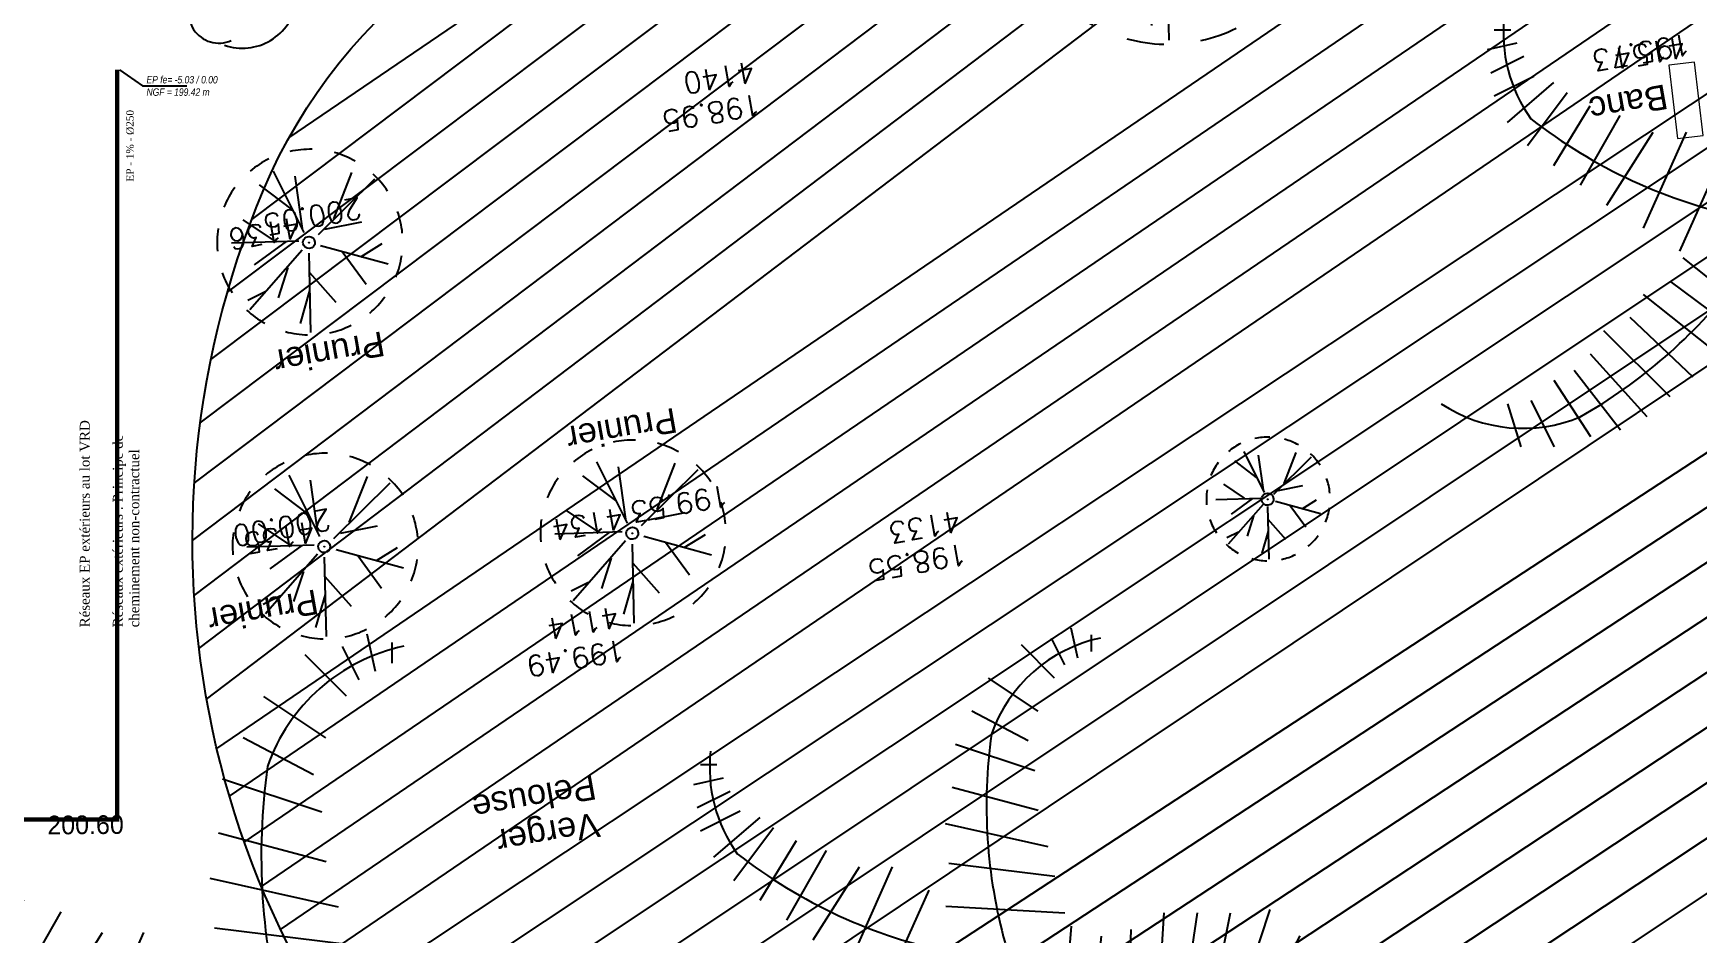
# Model space of a CAD drawing. Extents: x -2313930 to 3286427, y -3858277 to 2572692.
# Drawn here: x 482904 to 509801, y -370071 to -355515 of the extents above; entities that cross this region are included whole.
import ezdxf
from ezdxf.enums import TextEntityAlignment as Align
from ezdxf.lldxf.tags import DXFTag

# ---------------------------------------------------------------- set-up
doc = ezdxf.new("R2010")
doc.units = 0
doc.linetypes.add('prlm_ep', pattern=[2.5, 1.25, -0.25, 0.25, -0.25, 0.25, -0.25])
for name, color, linetype, lineweight in [('_GAZELEC-RESERVATION 2', 132, 'Continuous', 18), ('Fond topo - MOB', 252, 'Continuous', 20), ('Fond topo - P', 252, 'Continuous', 50)]:
    doc.layers.add(name, color=color, linetype=linetype, lineweight=lineweight)
for name, color, linetype in [('Fond topo - ESPACE_BOISE', 252, 'Continuous'), ('Fond topo - MOB_TXT', 252, 'Continuous'), ('Fond topo - VEG', 252, 'Continuous'), ('Fond topo - VEG_TXT', 252, 'Continuous'), ('Fond topo - VEG_TXT_ESSENCE', 252, 'Continuous'), ('Fond topo - Z_500', 252, 'Continuous'), ('prlm-EAU-EPEXT', 145, 'Continuous'), ('prlm-VRD', 2, 'Continuous'), ('SA - arbuste', 252, 'Continuous'), ('SA - bât C', 252, 'Continuous'), ('SA - EBC', 252, 'Continuous')]:
    doc.layers.add(name, color=color, linetype=linetype)
for name, color, linetype, plot in [('Fond topo - N', 252, 'Continuous', False), ('Fond topo - NCACHE', 252, 'Continuous', False), ('Fond topo - ZCACHE', 252, 'Continuous', False)]:
    doc.layers.add(name, color=color, linetype=linetype, plot=plot)
doc.styles.add('2000_ARIAL', font='arial.ttf', dxfattribs={"height": 0.400000006})
doc.styles.add('Arial', font='arial.ttf')
doc.styles.add('prlm-eau-ep', font='timesbi.ttf', dxfattribs={"height": 18})
doc.styles.add('prlm-eau-euev', font='pala.ttf', dxfattribs={"height": 18})
doc.styles.add('SIMPLEX', font='simplex_.ttf', dxfattribs={"height": 1.25})
doc.styles.get("Standard").update_dxf_attribs({"font": 'arial.ttf'})
tags = doc.linetypes.add('L1', pattern=[1.0000000298023224, 0.6000000238418579, -0.4000000059604645]).pattern_tags.tags
tags[6:7] = [DXFTag(74, 4), DXFTag(75, 0), DXFTag(340, '0'), DXFTag(46, 0.0), DXFTag(50, 0.0), DXFTag(44, 0.0), DXFTag(45, 0.0)]
tags[4:5] = [DXFTag(74, 4), DXFTag(75, 0), DXFTag(340, '0'), DXFTag(46, 0.0), DXFTag(50, 0.0), DXFTag(44, 0.0), DXFTag(45, 0.0)]
doc.dimstyles.new('ISO-25', dxfattribs={"dimtxt": 2.5, "dimasz": 2.5, "dimexe": 1.25, "dimexo": 0.625, "dimtad": 1, "dimtxsty": 'Standard', "dimcen": 2.5, "dimadec": 0, "dimazin": 0, "dimtfac": 1, "dimtmove": 0, "dimatfit": 3, "dimfxl": 1, "dimarcsym": 0})

# ---------------------------------------------------------------- blocks, each defined once
blk = doc.blocks.new('PTOPO')
at = {"layer": 'Fond topo - NCACHE', "style": 'SIMPLEX'}
blk.add_attdef('MAT', text='', height=0.34, dxfattribs=at).set_placement((0.09999999986030161, -0.09999999962747097), align=Align.TOP_LEFT)
at = {"layer": 'Fond topo - ZCACHE', "style": 'SIMPLEX'}
blk.add_attdef('ALT', (0.09999999986030161, 0.09999999962747097), '', height=0.34, dxfattribs=at)
blk = doc.blocks.new('VEG14')
at = {"ltscale": 2, "flags": 128}
for points in [[(0.5, 0, -1), (-0.5, 0, -1)], [(0.016, 0, -1), (-0.016, 0, -1)]]:
    blk.add_lwpolyline(points, format="xyb", close=True, dxfattribs=at)
blk = doc.blocks.new('VEG12')
at = {"ltscale": 2}
for p, q in [((0.01815258799999997, 0.057406781), (0.100441039, 0.47293725)), ((0.05749608, 0.253444298), (0.145517598, 0.414706841)), ((0.037902722, 0.15845596), (-0.06593155700000003, 0.344147082)), ((-0.158788295, 0.086017079), (-0.245985314, 0.284587218)), ((0.04981112299999996, 0.033821695), (0.391570728, 0.285894318)), ((0.143890955, 0.107467204), (0.230033352, 0.253971609)), ((0.2917471699999999, 0.208620217), (0.392372872, 0.233301274)), ((-0.05229389700000003, 0.02983962500000001), (-0.383643778, 0.204631851)), ((-0.25001839, 0.135126714), (-0.3755999820000001, 0.091127132)), ((0.122915307, -0.02992704099999999), (0.317230371, 0.05540147100000001)), ((-0.05265807700000003, -0.029192154), (-0.412380265, -0.256628677)), ((-0.09359106700000003, -0.049762263), (-0.2956446150000001, -0.04653133200000001)), ((0.057557527, -0.01766878999999999), (0.411943876, -0.08413611500000001)), ((0.184132294, -0.04763066399999999), (0.323120213, -0.192805613)), ((-0.151821475, -0.09483882200000002), (-0.2999525240000001, -0.315936062)), ((0.02259491799999996, -0.07955337300000001), (0.001649748999999978, -0.36183712)), ((0.01825986499999999, -0.057372749), (0.107637982, -0.4128258760000001)), ((0.05371548199999998, -0.188497704), (0.197263789, -0.356749422))]:
    blk.add_line(p, q, dxfattribs=at)
for start, end in [(90, 103.8461539085843), (62.30769199853572, 76.15384597947835), (117.6923078993823, 131.5384619204946), (34.61538499867542, 48.46153799321151), (145.3846149358338, 159.2307690506909), (6.923076979206323, 20.76923090842763), (173.0769230068974, 186.9230769931026), (339.2307689837768, 353.0769230207937), (200.7692310571047, 214.6153850641662), (311.5384620067885, 325.3846150013246), (228.4615380795054, 242.3076921006177), (283.8461540205217, 297.6923080014643), (256.1538460914157, 270)]:
    blk.add_arc((0, 0), 0.496982058, start, end, dxfattribs=at)
blk = doc.blocks.new('RESINEUX')
at = {"ltscale": 2}
for p, q in [((-0.074169265, 0.428845282), (-0.014171327, 0.418845625)), ((-0.094168577, 0.388846656), (-0.024170983, 0.388846656)), ((-0.104168234, 0.338848375), (-0.014171327, 0.348848031)), ((-0.11416789, 0.298849749), (-0.014171327, 0.318849062)), ((-0.11416789, 0.258851124), (-0.004171670000000001, 0.288850093)), ((-0.104168234, 0.218852498), (0.015827643, 0.258851124)), ((0.285818364, 0.238851811), (0.325816989, 0.15885456)), ((0.325816989, 0.248851468), (0.345816302, 0.168854217)), ((0.365815615, 0.248851468), (0.365815615, 0.188853529)), ((0.395814584, 0.238851811), (0.395814584, 0.188853529)), ((-0.094168577, 0.178853873), (0.015827643, 0.218852499)), ((0.245819739, 0.218852498), (0.29581802, 0.138855248)), ((0.425813553, 0.228852155), (0.415813896, 0.188853529)), ((0.205821113, 0.198853186), (0.265819051, 0.108856279)), ((0.445812866, 0.208852842), (0.435813209, 0.188853529)), ((-0.094168577, 0.128855591), (0.035826955, 0.18885353)), ((0.165822488, 0.178853873), (0.225820426, 0.07885731)), ((-0.08416892100000001, 0.08885696600000001), (0.035826955, 0.148854904)), ((0.115824206, 0.148854904), (0.205821113, 0.038858684)), ((-0.444156549, 0.058857997), (-0.394158268, 0.108856279)), ((-0.074169264, 0.058857997), (0.05582626800000001, 0.118855935)), ((0.06582592400000001, 0.118855935), (0.155822831, 0.008859715)), ((-0.124167546, -0.091136848), (-0.11416789, 0.098856622)), ((-0.41415758, 0.018859372), (-0.374158955, 0.08885696600000001)), ((-0.374158955, -0.011139597), (-0.33416033, 0.08885696600000001)), ((-0.33416033, -0.03113891), (-0.294161704, 0.08885696600000001)), ((-0.294161704, -0.051138223), (-0.264162735, 0.08885696600000001)), ((-0.254163079, -0.06113787900000001), (-0.234163766, 0.08885696600000001)), ((-0.204164797, -0.071137536), (-0.204164797, 0.08885696600000001)), ((-0.164166172, -0.08113719200000001), (-0.164166172, 0.08885696600000001)), ((0.045826612, -0.14113513), (0.125823863, -0.001139941)), ((0.09582489300000001, -0.151134786), (0.175822144, -0.03113891)), ((0.135823519, -0.161134443), (0.225820426, -0.051138223)), ((-0.104168234, -0.06113787900000001), (0.025827299, -0.14113513)), ((0.185821801, -0.171134099), (0.265819051, -0.08113719200000001)), ((-0.11416789, -0.101136505), (-0.004171670000000001, -0.171134099)), ((0.235820082, -0.191133412), (0.315817333, -0.111136161)), ((-0.124167546, -0.151134786), (-0.014171327, -0.211132724)), ((0.275818708, -0.201133068), (0.345816302, -0.151134786)), ((-0.134167203, -0.191133412), (-0.014171327, -0.261131006)), ((0.305817677, -0.231132037), (0.375815271, -0.191133412)), ((-0.134167203, -0.231132037), (-0.034170639, -0.301129632)), ((0.335816646, -0.271130662), (0.395814584, -0.25113135)), ((-0.144166859, -0.271130662), (-0.054169952, -0.341128257)), ((0.385814927, -0.291129975), (0.345816302, -0.291129975)), ((-0.154166515, -0.311129288), (-0.074169264, -0.3911265390000001)), ((0.345816302, -0.311129288), (0.385814927, -0.321128944)), ((-0.174165828, -0.341128257), (-0.124167546, -0.411125851)), ((0.365815615, -0.341128257), (0.345816302, -0.331128601)), ((-0.204164797, -0.36112757), (-0.174165828, -0.431125164)), ((-0.264162735, -0.3911265390000001), (-0.264162735, -0.431125164)), ((-0.234163766, -0.381126882), (-0.22416411, -0.431125164))]:
    blk.add_line(p, q, dxfattribs=at)
for centre, major_axis, ratio, start_param, end_param in [((0.125824658, 0.32584846), (-0.141416496, 0.141416496), 0.9999999999990478, 6.0187679254481, 7.001196311805126), ((0.626553274, 0.375004286), (0.495806787, 0.495806787), 0.9999999999992479, 2.407115294926716, 2.808261770600389), ((0.6156107310000001, -0.413017298), (-0.494244527, 0.494244527), 0.9999999999994863, 5.940864207087385, 6.402329262634387), ((0.346817063, 0.020858942), (0.141416496, 0.141416496), 0.9999999999984862, 0.2082352305735228, 0.9403659464662355), ((-0.271161699, 0.231851691), (-0.148487321, 0.148487321), 0.999999999999426, 1.039500649605982, 1.948537937165391), ((-0.132308309, 0.771717634), (0.5413446150000001, 0.5413446150000001), 0.999999999999071, 3.63264165587472, 4.003214602841574), ((0, 0), (-0.001131371, 0.001131371), 0.99999999997417, 3.926990817000156, 7.06858347058995), ((0, 0), (-0.001131371, 0.001131371), 0.99999999997417, 0.7853981634103633, 3.926990817000156), ((-0.091248273, -0.737988308), (0.495574425, 0.495574425), 0.9999999999996342, 0.1822567691657557, 0.5883250715815413), ((-0.744748968, -0.046828497), (-0.4953887950000001, 0.4953887950000001), 0.9999999999996526, 3.509030027783859, 3.906773112117224), ((0.162823386, -0.300130027), (-0.141416496, 0.141416496), 0.9999999999997603, 3.670881203304562, 4.697745667496582), ((-0.265161906, -0.212133051), (-0.141416496, 0.141416496), 0.9999999999999891, 2.259520706035595, 3.289317319450373)]:
    blk.add_ellipse(centre, major_axis=major_axis, ratio=ratio, start_param=start_param, end_param=end_param, dxfattribs=at)
blk = doc.blocks.new('A$C1F970F0F')
at = {"layer": 'SA - EBC'}
h = blk.add_hatch(dxfattribs=at)
h.set_pattern_fill('_USER', color=256, scale=74.99999999999999, angle=-325.7236014113932, style=0, pattern_type=0)
h.set_pattern_definition([(34.27639858860678, (-277130161.1279894, -473864756.7787022), (-42.238928459823, 61.97477650275113), [])])
edge = h.paths.add_edge_path()
edge.add_line((5801.470568619522, -3162.013069131843), (4083.559282644929, -3271.123614088357))
edge.add_line((4083.559282644929, -3271.123614088356), (4014.481307725509, -3717.332461968055))
edge.add_line((4014.48130772551, -3717.332461968055), (3135.517961824245, -3810.19300101904))
edge.add_line((3135.517961824245, -3810.19300101904), (2274.245008604417, -3693.648081323564))
edge.add_line((2274.245008604417, -3693.648081323564), (1554.636776175834, -3420.099318784944))
edge.add_arc((2508.775769578408, -2315.674454232369), 1459.498372788833, 157.1868533427094, 229.1754823893534, ccw=False)
edge.add_arc((1966.013830892235, -2087.371785851423), 870.6752834691503, 94.3015183869224, 157.1868533106914, ccw=False)
edge.add_line((1900.708697991695, -1219.149067345796), (2859.239020416566, -1223.495634912559))
edge.add_arc((3100.860739749298, 1265.329539486049), 2500.526305395239, 264.4549516394795, 302.9422754293212)
edge.add_arc((4209.331858878893, -445.3369775435177), 462.1229708170858, 302.9422754305585, 376.8336969250394)
edge.add_arc((2214.122706379954, -1049.006753214115), 2546.655714682971, 16.8336969158998, 38.14703645440247)
edge.add_arc((3041.32627014761, -399.2990096244524), 1494.806919462396, 38.14703657403813, 72.97328584086019)
edge.add_line((3479.031970107599, 1029.988031775616), (2182.437305702805, 1414.38613606858))
edge.add_line((2182.437305702805, 1414.38613606858), (1056.590900019184, 1822.819186472099))
edge.add_arc((1766.412018482452, 3779.442320525911), 2081.398594438606, 212.7495497786225, 250.0603089288685, ccw=False)
edge.add_line((15.86575126143373, 2653.472571668582), (-104.0907319930869, 3091.26353710603))
edge.add_line((-104.0907319930869, 3091.26353710603), (-169.6986146466322, 3639.54836895815))
edge.add_line((-169.6986146466322, 3639.548368958149), (-35.58090533515337, 6158.014854826562))
edge.add_arc((-194.3533792400212, 7143.826589584332), 998.5156357593988, 279.1493507374978, 373.962283499627)
edge.add_arc((2392.201579171132, 7786.918955579627), 1666.786287877102, 172.6269749467245, 193.9622835974407, ccw=False)
edge.add_arc((-45.50651600643437, 8102.354993671941), 791.2455775503726, -7.373025019439765, 16.43829965925021)
edge.add_line((713.3969204091394, 8326.263765657093), (486.7428317772967, 9142.81155059313))
edge.add_line((486.7428317772967, 9142.811550593131), (1338.845530021721, 9564.23852196786))
edge.add_line((1338.845530021721, 9564.23852196786), (1632.623584095551, 8945.24637913095))
edge.add_line((1632.623584095551, 8945.246379130947), (1394.029444699765, 8829.874494032001))
edge.add_line((1394.029444699765, 8829.874494032001), (1731.997733793977, 8131.230781666551))
edge.add_arc((1233.216649704336, 7889.945865525577), 554.0766919865823, -19.640967550384175, 25.815335324856676, ccw=False)
edge.add_line((1755.055695752756, 7703.706797235046), (1558.214479468655, 6807.520788570679))
edge.add_line((1558.214479468655, 6807.52078857068), (1570.021725572625, 6609.158708993335))
edge.add_line((1570.021725572625, 6609.158708993335), (1852.913141606868, 5734.125706863067))
edge.add_line((1852.913141606869, 5734.125706863067), (2726.748207475315, 4020.986816292172))
edge.add_line((2726.748207475315, 4020.986816292172), (3802.352916265851, 4004.947770972833))
edge.add_arc((8355.58168857983, 5950.706307988518), 4951.552134169374, 203.138762427905, 230.8301436200186)
edge.add_arc((13583.66465597079, 12367.85935474512), 13228.79229856088, 230.8301435441083, 233.1638398044412)
edge.add_line((5652.622255943647, 1780.153648245416), (4998.697813068342, 1820.441475819727))
edge.add_line((4998.697813068342, 1820.441475819727), (4863.841220233488, 767.0816613875431))
edge.add_line((4863.841220233488, 767.0816613875434), (5595.355488733695, 631.185878681516))
edge.add_line((5595.355488733695, 631.1858786815158), (5852.747939948536, -2020.707044821664))
edge.add_line((5852.747939948536, -2020.707044821665), (5881.394298709887, -2966.563612924887))
edge.add_line((5881.394298709887, -2966.563612924887), (5801.470568619523, -3162.013069131842))
at = {"layer": 'Fond topo - ESPACE_BOISE', "linetype": 'L1', "ltscale": 2, "flags": 128}
blk.add_lwpolyline([(5801.470568619522, -3162.013069131843), (4083.559282644929, -3271.123614088356), (4014.48130772551, -3717.332461968055), (3135.517961824245, -3810.19300101904), (2274.245008604417, -3693.648081323564), (1554.636776175834, -3420.099318784944, -0.3248648439675891), (1163.447808694293, -1749.787382690587, -0.2814891279475962), (1900.708697991695, -1219.149067345796), (2859.239020416566, -1223.495634912559, 0.1695292870025676), (4460.631470672048, -833.159289007697, 0.3340686001642133), (4651.652558133293, -311.5085830883972, 0.09326601102169153), (4216.884593398947, 524.0158635944096, 0.153138720952933), (3479.031970107599, 1029.988031775616), (2182.437305702805, 1414.38613606858), (1056.590900019184, 1822.819186472099, -0.1642525569996709), (15.86575126143373, 2653.472571668582), (-104.0907319930869, 3091.26353710603), (-169.6986146466322, 3639.548368958149), (-35.58090533515337, 6158.014854826562, 0.4390366150430304), (774.660880078399, 7384.751557306568, -0.09336270405047195), (739.1967976091219, 8000.81547627212, 0.104271961321091), (713.3969204091394, 8326.263765657093), (486.7428317772967, 9142.811550593131), (1338.845530021721, 9564.23852196786), (1632.623584095551, 8945.246379130947), (1394.029444699765, 8829.874494032001), (1731.997733793977, 8131.23078166655, -0.2009829630843761), (1755.055695752756, 7703.706797235046), (1558.214479468655, 6807.52078857068), (1570.021725572625, 6609.158708993335), (1852.913141606869, 5734.125706863067), (2726.748207475315, 4020.986816292172), (3802.352916265851, 4004.947770972833, 0.121417881002313), (5228.074839294609, 2111.882341611708, 0.01018302282179253), (5652.622255943647, 1780.153648245416), (4998.697813068342, 1820.441475819727), (4863.841220233488, 767.0816613875434), (5595.355488733695, 631.1858786815158), (5852.747939948536, -2020.707044821665), (5881.394298709887, -2966.563612924887)], format="xyb", close=True, dxfattribs=at)
at = {"layer": 'Fond topo - MOB', "ltscale": 2, "flags": 128}
blk.add_lwpolyline([(3490.660789148063, -1660.434720751963), (3476.511334505455, -1541.898218623651), (3434.807396976094, -1546.876330652784), (3448.956851584042, -1665.412832964107)], close=True, dxfattribs=at)
at = {"layer": 'SA - arbuste', "ltscale": 0.800000011920929}
for centre, radius, start, end in [((1092.117772537674, -1461.909556466445), 49.28279199999999, 133.269668435687, 293.7521368156883), ((1129.868482467208, -1430.402115747095), 88.931648, 251.0377366265051, 350.7437826127198)]:
    blk.add_arc(centre, radius, start, end, dxfattribs=at)
at = {"layer": 'Fond topo - P', "ltscale": 2}
ref = blk.add_blockref('PTOPO', (3476.511334505455, -1541.898218623651), dxfattribs=dict(at, xscale=99.99999999999994, yscale=99.99999999999994, zscale=99.99999999999994, rotation=190.0656205306617))
ref.add_attrib('MAT', '4154', dxfattribs={"layer": 'Fond topo - N', "color": 0, "ltscale": 2, "height": 33.99999999999999, "rotation": 190.0656204987762, "style": 'SIMPLEX'}).set_placement((3464.917492621568, -1533.79989614781), align=Align.TOP_LEFT)
ref.add_attrib('ALT', '195.73', (3467.035219656669, -1495.635550245549), dxfattribs={"layer": 'Fond topo - Z_500', "color": 0, "ltscale": 2, "height": 33.99999999999999, "rotation": 190.0656204987762, "style": 'SIMPLEX'})
ref = blk.add_blockref('PTOPO', (1972.49082954564, -1581.64286944776), dxfattribs=dict(at, xscale=99.99999999999994, yscale=99.99999999999994, zscale=99.99999999999994, rotation=190.0656205306617))
ref.add_attrib('MAT', '4140', dxfattribs={"layer": 'Fond topo - N', "color": 0, "ltscale": 2, "height": 33.99999999999999, "rotation": 190.0656204987762, "style": 'SIMPLEX'}).set_placement((1960.896987696411, -1573.544546788907), align=Align.TOP_LEFT)
ref.add_attrib('ALT', '198.95', (1964.39250680516, -1593.236711352621), dxfattribs={"layer": 'Fond topo - Z_500', "color": 0, "ltscale": 2, "height": 33.99999999999999, "rotation": 190.0656204987762, "style": 'SIMPLEX'})
ref = blk.add_blockref('PTOPO', (1237.480675660799, -1833.616133076879), dxfattribs=dict(at, xscale=99.99999999999994, yscale=99.99999999999994, zscale=99.99999999999994, rotation=190.0656205306617))
ref.add_attrib('MAT', '4136', dxfattribs={"layer": 'Fond topo - N', "color": 0, "ltscale": 2, "height": 33.99999999999999, "rotation": 190.0656204987762, "style": 'SIMPLEX'}).set_placement((1225.886833794241, -1825.517810509532), align=Align.TOP_LEFT)
ref.add_attrib('ALT', '200.05', (1319.51195763031, -1760.640457030015), dxfattribs={"layer": 'Fond topo - Z_500', "color": 0, "ltscale": 2, "height": 33.99999999999999, "rotation": 190.0656204987762, "style": 'SIMPLEX'})
ref = blk.add_blockref('PTOPO', (1759.968654296485, -2303.575238025368), dxfattribs=dict(at, xscale=99.99999999999994, yscale=99.99999999999994, zscale=99.99999999999994, rotation=190.0656205306617))
ref.add_attrib('MAT', '4134', dxfattribs={"layer": 'Fond topo - N', "color": 0, "ltscale": 2, "height": 33.99999999999999, "rotation": 190.0656204987762, "style": 'SIMPLEX'}).set_placement((1748.374812447256, -2295.476915366516), align=Align.TOP_LEFT)
ref.add_attrib('ALT', '199.53', (1912.728019253901, -2225.323523707105), dxfattribs={"layer": 'Fond topo - Z_500', "color": 0, "ltscale": 2, "height": 33.99999999999999, "rotation": 190.0656204987762, "style": 'SIMPLEX'})
ref = blk.add_blockref('PTOPO', (1262.123170585093, -2325.119801169025), dxfattribs=dict(at, xscale=99.99999999999994, yscale=99.99999999999994, zscale=99.99999999999994, rotation=190.0656205306617))
ref.add_attrib('MAT', '4135', dxfattribs={"layer": 'Fond topo - N', "color": 0, "ltscale": 2, "height": 33.99999999999999, "rotation": 190.0656204987762, "style": 'SIMPLEX'}).set_placement((1250.529328718535, -2317.021478601678), align=Align.TOP_LEFT)
ref.add_attrib('ALT', '200.00', (1269.588078003766, -2263.879063050881), dxfattribs={"layer": 'Fond topo - Z_500', "color": 0, "ltscale": 2, "height": 33.99999999999999, "rotation": 190.0656204987762, "style": 'SIMPLEX'})
ref = blk.add_blockref('PTOPO', (2304.809530493438, -2308.126706567003), dxfattribs=dict(at, xscale=99.99999999999994, yscale=99.99999999999994, zscale=99.99999999999994, rotation=190.0656205306617))
ref.add_attrib('MAT', '4133', dxfattribs={"layer": 'Fond topo - N', "color": 0, "ltscale": 2, "height": 33.99999999999999, "rotation": 190.0656204987762, "style": 'SIMPLEX'}).set_placement((2293.215688661538, -2300.028383816644), align=Align.TOP_LEFT)
ref.add_attrib('ALT', '198.55', (2296.711207770288, -2319.720548380359), dxfattribs={"layer": 'Fond topo - Z_500', "color": 0, "ltscale": 2, "height": 33.99999999999999, "rotation": 190.0656204987762, "style": 'SIMPLEX'})
ref = blk.add_blockref('PTOPO', (1752.687104777831, -2463.580443925181), dxfattribs=dict(at, xscale=99.99999999999994, yscale=99.99999999999994, zscale=99.99999999999994, rotation=190.0656205306617))
ref.add_attrib('MAT', '4114', dxfattribs={"layer": 'Fond topo - N', "color": 0, "ltscale": 2, "height": 33.99999999999999, "rotation": 190.0656204987762, "style": 'SIMPLEX'}).set_placement((1741.093262911272, -2455.482121357834), align=Align.TOP_LEFT)
ref.add_attrib('ALT', '199.49', (1744.58878205468, -2475.174285738537), dxfattribs={"layer": 'Fond topo - Z_500', "color": 0, "ltscale": 2, "height": 33.99999999999999, "rotation": 190.0656204987762, "style": 'SIMPLEX'})
at = {"layer": 'Fond topo - VEG', "ltscale": 2, "zscale": 99.99999999999997}
for name, p, xscale, yscale, rotation in [('VEG12', (2625.155626157474, -1262.895008863033), 503.1999999999997, 503.1999999999997, 192.432705982593), ('RESINEUX', (3615.387815811137, -1854.266684506988), 1196.73373607391, 1196.73373607391, 116.6488402594871), ('VEG12', (1238.964842234953, -1832.832239005932), 301.92, 301.92, 192.432705982593), ('VEG14', (1237.480675660799, -1833.616133076879), 19.38, 19.38, 207.8417380991697), ('VEG12', (1761.452820939957, -2302.791343588398), 301.92, 301.92, 192.432705982593), ('VEG12', (1263.881522660181, -2324.191090152148), 301.92, 301.92, 192.432705982593), ('VEG12', (2787.680984059304, -2248.048281851986), 201.2799999999999, 201.2799999999999, 192.432705982593), ('VEG14', (2786.691539641876, -2248.570878082296), 19.38, 19.38, 207.8417380991697), ('RESINEUX', (1160.891676391272, -3197.888244134262), 1495.917170092388, 1495.917170092388, 116.6488402594871), ('VEG14', (1262.123170585093, -2325.119801169025), 19.38, 19.38, 207.8417380991697), ('VEG14', (1759.968654296485, -2303.575238025368), 19.38, 19.38, 207.8417380991697), ('RESINEUX', (2332.763763341814, -3042.195902048476), 1196.73373607391, 1196.73373607391, 116.6488402594871)]:
    blk.add_blockref(name, p, dxfattribs=dict(at, xscale=xscale, yscale=yscale, rotation=rotation))
at = {"layer": 'Fond topo - MOB_TXT', "style": '2000_ARIAL'}
blk.add_text('Banc', height=39.99999999999999, rotation=190.0656205035111, dxfattribs=at).set_placement((3429.106122786056, -1577.503521561438))
at = {"layer": 'Fond topo - VEG_TXT', "style": '2000_ARIAL'}
for s, p in [('Pelouse', (1697.309337817333, -2693.57365940407)), ('Verger', (1702.945109008875, -2754.339482854672))]:
    blk.add_text(s, height=39.99999999999999, rotation=190.0656205035111, dxfattribs=at).set_placement(p)
at = {"layer": 'Fond topo - VEG_TXT_ESSENCE', "style": '2000_ARIAL'}
for p in [(1355.592554071807, -1976.807676095378), (1828.117592548521, -2100.3860233568), (1248.425139913874, -2393.940967840743)]:
    blk.add_text('Prunier', height=39.99999999999999, rotation=190.0656205035111, dxfattribs=at).set_placement(p)
at = {"layer": 'SA - bât C', "style": 'Arial', "width": 0.9545000195503235}
blk.add_text('200.60', height=30.3030599, rotation=0.483628199933017, dxfattribs=at).set_placement((814.7692686261637, -2790.411768354139))

msp = doc.modelspace()

# ---------------------------------------------------------------- linework, layer by layer
at = {"layer": '_GAZELEC-RESERVATION 2'}
msp.add_circle((486248.4803309143, -227485.9628347494), 2800178.148749841, dxfattribs=at)
at = {"layer": 'prlm-EAU-EPEXT', "linetype": 'prlm_ep', "ltscale": 20, "const_width": 69.99999999999999, "flags": 128}
msp.add_lwpolyline([(478742.4422151832, -368225.4831880961), (484260.9960397448, -368225.4831880961), (484260.9960397448, -356105.5123201652)], dxfattribs=at)

# ---------------------------------------------------------------- block references
at = {"layer": 'prlm-VRD', "xscale": 10, "yscale": 10, "zscale": 10}
msp.add_blockref('A$C1F970F0F', (474984.297679401, -340562.691042779), dxfattribs=at)

# ---------------------------------------------------------------- texts
at = {"layer": 'prlm-EAU-EPEXT', "insert": (484733.5529927065, -356366.820882193), "char_height": 119.9999999999999, "width": 1363.174892350967, "attachment_point": 4, "style": 'prlm-eau-ep'}
msp.add_mtext('\\pt1.8e+006;{\\fArial Narrow|b0|i1|c0|p34;EP fe= -5.03 / 0.00 NGF = 199.42 m}', dxfattribs=at)
at = {"layer": 'prlm-EAU-EPEXT', "attachment_point": 1, "style": 'prlm-eau-euev'}
for s, insert, char_height, width, rotation in [('EP - 1% - %%C250', (484406.0909967892, -357913.159085659), 120, 1466.998718522115, 89.99999999997924), ('Réseaux EP extérieurs au lot VRD\\P\\PRéseaux extérieurs : Principe de cheminement non-contractuel', (483655.2909801876, -365118.5642798694), 159.9999999999999, 3388.334836437858, 89.99999999996425)]:
    msp.add_mtext(s, dxfattribs=dict(at, insert=insert, char_height=char_height, width=width, rotation=rotation))

# ---------------------------------------------------------------- leaders
at = {"layer": 'prlm-EAU-EPEXT'}
msp.add_leader([(484296.4354895906, -356105.5123201666), (484670.7922851689, -356366.8208821916), (485385.7732306909, -356366.8208821962)], dimstyle='ISO-25', override={"dimasz": 10, "dimtad": 0}, dxfattribs=at)

doc.saveas('drawing.dxf')
